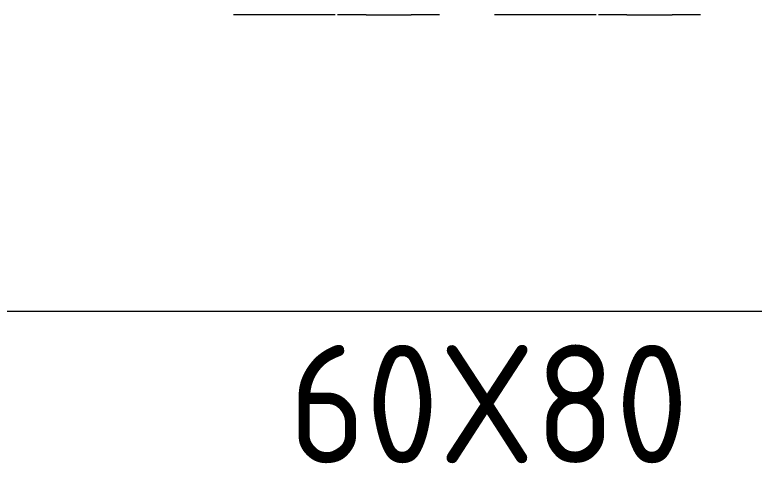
# Model space of a CAD drawing. Header units: millimetres. Extents: x 4137 to 6698, y 1400 to 3585.
# Drawn here: x 4598.8 to 4723.8, y 2475.1 to 2550.9 of the extents above; entities that cross this region are included whole.
import ezdxf

# ---------------------------------------------------------------- set-up
doc = ezdxf.new("R2010")
doc.units = ezdxf.units.MM
doc.layers.add('000-PI-Oprema', color=30, linetype='Continuous', lineweight=5)
doc.layers.add('002-PI-Kabelska kanalica', color=150, linetype='Continuous')
doc.styles.add('PI0', font='isocpeur.ttf', dxfattribs={"width": 0.9})

msp = doc.modelspace()

# ---------------------------------------------------------------- linework, layer by layer
at = {"layer": '000-PI-Oprema', "color": 0, "lineweight": 0}
for p, q in [((4640.61, 2550.88), (4635.81, 2550.88)), ((4648.23, 2550.88), (4640.61, 2550.88)), ((4653.01, 2550.88), (4648.23, 2550.88)), ((4658.21, 2550.88), (4653.41, 2550.88)), ((4658.21, 2550.88), (4665.83, 2550.88)), ((4670.61, 2550.88), (4665.83, 2550.88)), ((4684.71, 2550.88), (4679.91, 2550.88)), ((4692.33, 2550.88), (4684.71, 2550.88)), ((4697.11, 2550.88), (4692.33, 2550.88)), ((4702.31, 2550.88), (4697.51, 2550.88)), ((4702.31, 2550.88), (4709.93, 2550.88)), ((4714.71, 2550.88), (4709.93, 2550.88))]:
    msp.add_line(p, q, dxfattribs=at)
at = {"layer": '002-PI-Kabelska kanalica', "color": 0, "linetype": 'ByBlock', "lineweight": 0}
msp.add_line((4370.95, 2500.78), (4985.95, 2500.78), dxfattribs=at)

# ---------------------------------------------------------------- texts
at = {"color": 0, "style": 'PI0', "width": 0.9}
msp.add_text('60X80', height=20, dxfattribs=at).set_placement((4645.15, 2475.08))

doc.saveas('drawing.dxf')
